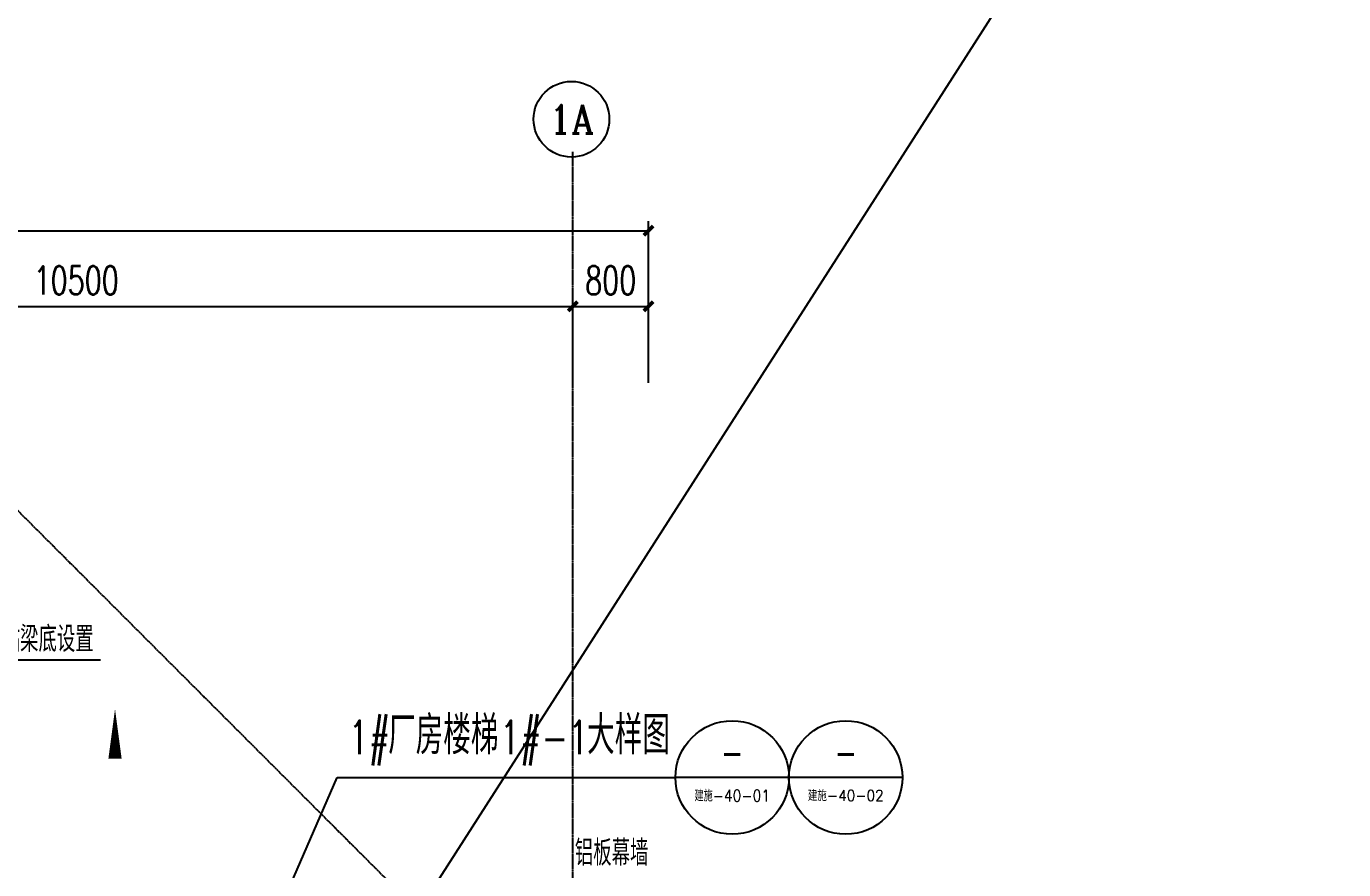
# Model space of a CAD drawing. Extents: x -954573 to 446329, y 489853 to 1226784.
# Drawn here: x -134632 to -120706, y 833892 to 842808 of the extents above; entities that cross this region are included whole.
import ezdxf
from ezdxf.enums import TextEntityAlignment as Align

# ---------------------------------------------------------------- set-up
doc = ezdxf.new("R2010")
doc.units = 0
doc.header["$LTSCALE"] = 10
doc.header["$MEASUREMENT"] = 0
doc.linetypes.add('10平面$0$DOTE', pattern=[2.42, 2, -0.2, 0.02, -0.2])
doc.layers.get('Defpoints').update_dxf_attribs({"color": 210})
for name, color, linetype in [('10平面$0$A-AXIS-D', 8, 'Continuous'), ('10平面$0$A-AXIS-DOTE', 8, '10平面$0$DOTE'), ('10平面$0$A-AXIS-DP', 8, 'Continuous'), ('10平面$0$A-AXIS-SYMB', 8, 'Continuous'), ('10平面$0$AS-WALL', 8, 'Continuous'), ('10平面$0$PUB_TEXT', 8, 'Continuous'), ('A-LIN-V', 9, 'Continuous'), ('建-引出', 3, 'Continuous')]:
    doc.layers.add(name, color=color, linetype=linetype)
doc.styles.add('10平面$0$_TCH_AXIS', font='COMPLEX', dxfattribs={"bigfont": 'GBCBIG'})
doc.styles.add('10平面$0$_TCH_DIM', font='SIMPLEX', dxfattribs={"bigfont": 'GBCBIG'})
doc.styles.add('10平面$0$_TCH_DIM_T3', font='SIMPLEX', dxfattribs={"width": 0.705882, "bigfont": 'GBCBIG'})
doc.styles.add('10平面$0$A-STANDARD', font='SIMPLEX', dxfattribs={"bigfont": 'GBCBIG'})
doc.dimstyles.new('10平面$0$_TCH_ARCH&&100', dxfattribs={"dimtxt": 297.5, "dimasz": 100, "dimexe": 100, "dimexo": 100, "dimgap": 126.25, "dimtad": 1, "dimdec": 0, "dimzin": 0, "dimdsep": 46, "dimtxsty": '10平面$0$_TCH_DIM_T3', "dimblk": '10平面$0$_ArchTick', "dimcen": 0.09, "dimclrt": 7, "dimazin": 2, "dimtfac": 1, "dimtdec": 0, "dimtix": 1, "dimtmove": 2, "dimatfit": 3, "dimfxl": 0, "dimtolj": 1, "dimtzin": 0, "dimarcsym": 0})

# ---------------------------------------------------------------- blocks, each defined once
blk = doc.blocks.new('10平面$0$_ArchTick')
at = {"color": 0, "linetype": 'ByBlock', "const_width": 0.4}
blk.add_lwpolyline([(-0.5, -0.5), (0.5, 0.5)], dxfattribs=at)
blk = doc.blocks.new('*D2937')
at = {"layer": '10平面$0$A-AXIS-D', "color": 0, "lineweight": -2}
for p, q in [((81382, 34220), (81382, 35127)), ((91882, 34220), (91882, 35127)), ((81382, 35027), (91882, 35027))]:
    blk.add_line(p, q, dxfattribs=at)
at = {"layer": 'Defpoints', "color": 0}
for p in [(91882, 35027), (81382, 34120), (91882, 34120)]:
    blk.add_point(p, dxfattribs=at)
at = {"layer": '10平面$0$A-AXIS-D', "color": 0, "lineweight": -2, "xscale": 100, "yscale": 100, "zscale": 100, "rotation": 180}
blk.add_blockref('10平面$0$_ArchTick', (81382, 35027), dxfattribs=at)
at = {"layer": '10平面$0$A-AXIS-D', "color": 0, "lineweight": -2, "xscale": 100, "yscale": 100, "zscale": 100}
blk.add_blockref('10平面$0$_ArchTick', (91882, 35027), dxfattribs=at)
at = {"layer": '10平面$0$A-AXIS-D', "color": 7, "insert": (86632, 35302), "char_height": 297.5, "attachment_point": 5, "style": '10平面$0$_TCH_DIM_T3'}
blk.add_mtext('\\A1;10500', dxfattribs=at)
blk = doc.blocks.new('*D2938')
at = {"layer": '10平面$0$A-AXIS-D', "color": 0, "lineweight": -2}
for p, q in [((91882, 34220), (91882, 35127)), ((92682, 34220), (92682, 35127)), ((91882, 35027), (92682, 35027))]:
    blk.add_line(p, q, dxfattribs=at)
at = {"layer": 'Defpoints', "color": 0}
for p in [(92682, 35027), (91882, 34120), (92682, 34120)]:
    blk.add_point(p, dxfattribs=at)
at = {"layer": '10平面$0$A-AXIS-D', "color": 0, "lineweight": -2, "xscale": 100, "yscale": 100, "zscale": 100, "rotation": 180}
blk.add_blockref('10平面$0$_ArchTick', (91882, 35027), dxfattribs=at)
at = {"layer": '10平面$0$A-AXIS-D', "color": 0, "lineweight": -2, "xscale": 100, "yscale": 100, "zscale": 100}
blk.add_blockref('10平面$0$_ArchTick', (92682, 35027), dxfattribs=at)
at = {"layer": '10平面$0$A-AXIS-D', "color": 7, "insert": (92282, 35302), "char_height": 297.5, "attachment_point": 5, "style": '10平面$0$_TCH_DIM_T3'}
blk.add_mtext('\\A1;800', dxfattribs=at)
blk = doc.blocks.new('*D3041')
at = {"layer": '10平面$0$A-AXIS-D', "color": 0, "lineweight": -2}
for p, q in [((-33818, 34320), (-33818, 35927)), ((-33818, 35827), (92682, 35827)), ((92682, 34320), (92682, 35927))]:
    blk.add_line(p, q, dxfattribs=at)
at = {"layer": 'Defpoints', "color": 0}
for p in [(92682, 35827), (-33818, 34220), (92682, 34220)]:
    blk.add_point(p, dxfattribs=at)
at = {"layer": '10平面$0$A-AXIS-D', "color": 0, "lineweight": -2, "xscale": 100, "yscale": 100, "zscale": 100, "rotation": 180}
blk.add_blockref('10平面$0$_ArchTick', (-33818, 35827), dxfattribs=at)
at = {"layer": '10平面$0$A-AXIS-D', "color": 0, "lineweight": -2, "xscale": 100, "yscale": 100, "zscale": 100}
blk.add_blockref('10平面$0$_ArchTick', (92682, 35827), dxfattribs=at)
at = {"layer": '10平面$0$A-AXIS-D', "color": 7, "insert": (29432, 36102), "char_height": 297.5, "attachment_point": 5, "style": '10平面$0$_TCH_DIM_T3'}
blk.add_mtext('\\A1;126500', dxfattribs=at)
blk = doc.blocks.new('10平面$0$3132')
at = {"layer": '10平面$0$A-AXIS-SYMB'}
for p, q in [((-132112, 833104), (-131345, 834866)), ((-131345, 834866), (-127770, 834866)), ((-126570, 834866), (-127770, 834866)), ((-125370, 834866), (-126570, 834866))]:
    blk.add_line(p, q, dxfattribs=at)
for centre in [(-127170, 834866), (-125970, 834866)]:
    blk.add_circle(centre, 600, dxfattribs=at)
at = {"layer": '10平面$0$PUB_TEXT', "style": '10平面$0$_TCH_DIM', "width": 0.705882}
for s, p in [('1#', (-131228, 835111)), ('1#-1', (-129628, 835111))]:
    blk.add_text(s, height=357, dxfattribs=at).set_placement(p)
at = {"layer": '10平面$0$PUB_TEXT', "style": '10平面$0$_TCH_DIM'}
for s, p in [('厂房楼梯', (-130808, 835111)), ('大样图', (-128704, 835111))]:
    blk.add_text(s, height=405.1, dxfattribs=at).set_placement(p)
for s, height, width, p, p2 in [('-', 365, 0.777778, (-127291, 834954), (-127048, 834954)), ('-', 365, 0.777778, (-126091, 834954), (-125848, 834954)), ('建施-40-01', 120.6, 0.940298, (-127568, 834614), (-126771, 834614)), ('建施-40-02', 114.3, 0.940725, (-126370, 834618), (-125569, 834618))]:
    blk.add_text(s, height=height, dxfattribs=dict(at, width=width)).set_placement(p, p2, align=Align.FIT)
blk = doc.blocks.new('10平面$0$dote')
at = {"layer": '10平面$0$A-AXIS-D'}
blk.add_circle((91867.3, 37006.1), 400, dxfattribs=at)
at = {"layer": '10平面$0$A-AXIS-DOTE'}
for p, q in [((61882.2, 57000), (91882.2, 27000)), ((91882.2, -264080), (91882.2, 36662.3))]:
    blk.add_line(p, q, dxfattribs=at)
at = {"layer": '10平面$0$PUB_TEXT', "style": '10平面$0$_TCH_AXIS'}
blk.add_text('1A', height=300.65, dxfattribs=at).set_placement((91631.1, 36855.8), (92103.5, 36855.8), align=Align.FIT)
at = {"layer": '10平面$0$A-AXIS-D'}
for base, p1, p2, picture, middle in [((92682.2, 35826.7), (-33817.8, 34220), (92682.2, 34220), '*D3041', (29432.2, 36101.7)), ((91882.2, 35026.7), (81382.2, 34120), (91882.2, 34120), '*D2937', (86632.2, 35301.7)), ((92682.2, 35026.7), (91882.2, 34120), (92682.2, 34120), '*D2938', (92282.2, 35301.7))]:
    dim = blk.add_linear_dim(base=base, p1=p1, p2=p2, angle=0, dimstyle='10平面$0$_TCH_ARCH&&100', override={"dimgap": 0}, dxfattribs=at)
    dim.commit()
    dim.dimension.update_dxf_attribs({"geometry": picture, "text_midpoint": middle, "dimtype": 129})
blk = doc.blocks.new('10平面')
at = {"layer": '10平面$0$A-AXIS-SYMB'}
blk.add_line((-137838.4, 836110), (-133848.4, 836110), dxfattribs=at)
blk.add_lwpolyline([(-133694.2, 834130, 0, 0, 0), (-133694.2, 835590, 0, 140, 0), (-133694.2, 835065, 0, 0, 0)], format="xyseb", dxfattribs=at)
at = {"layer": '10平面$0$A-AXIS-DP'}
blk.add_blockref('10平面$0$3132', (0, 0), dxfattribs=at)
at = {"layer": '10平面$0$AS-WALL'}
blk.add_blockref('10平面$0$dote', (-220736.4, 804820), dxfattribs=at)
at = {"layer": '10平面$0$PUB_TEXT'}
for s, style, p in [('，百叶贴梁底设置', '10平面$0$A-STANDARD', (-135475.3, 836194)), ('铝板幕墙', '10平面$0$_TCH_DIM', (-128833.4, 833934))]:
    blk.add_text(s, height=270.07, dxfattribs=dict(at, style=style)).set_placement(p)

msp = doc.modelspace()

# ---------------------------------------------------------------- block references
at = {"layer": 'A-LIN-V'}
msp.add_blockref('10平面', (0, 0), dxfattribs=at)

# ---------------------------------------------------------------- next in the draw order: linework, layer by layer
at = {"layer": '建-引出'}
msp.add_line((-132590, 830170), (-116914.5, 854640), dxfattribs=at)

doc.saveas('drawing.dxf')
